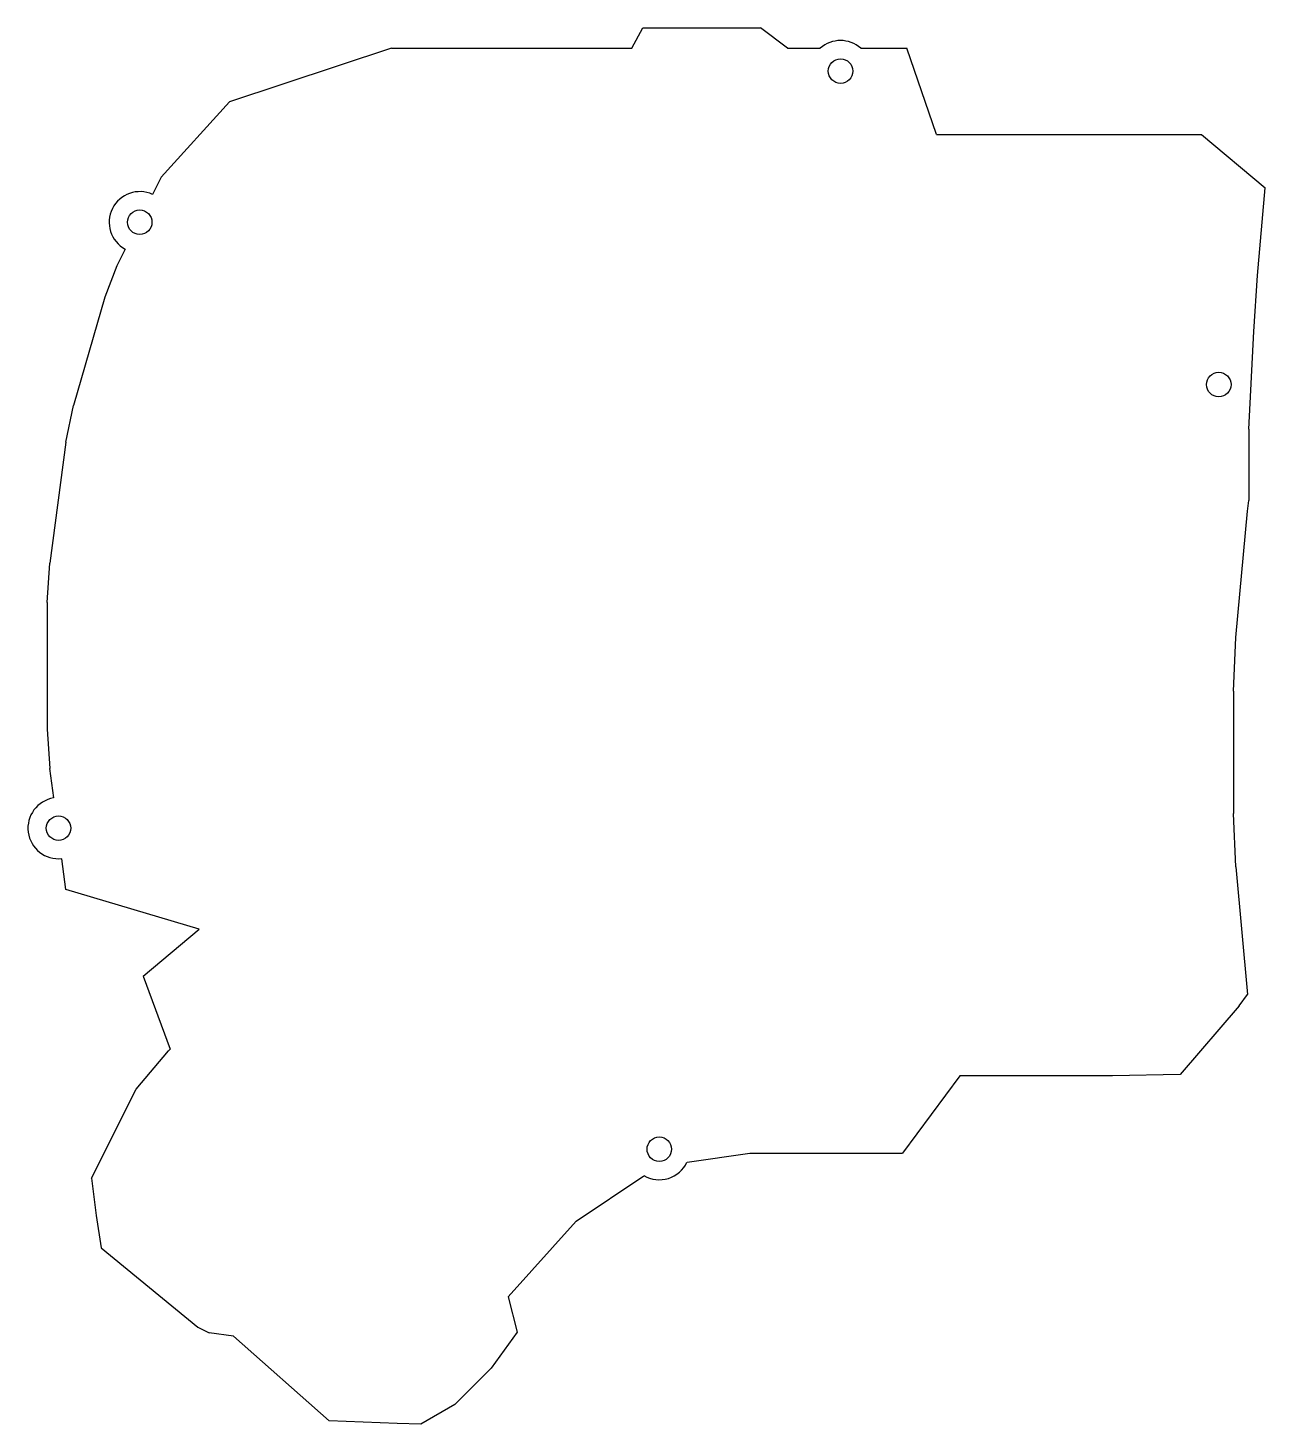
# Model space of a CAD drawing. Header units: metres. Extents: x -106 to 66, y -105 to 89.
import ezdxf

# ---------------------------------------------------------------- set-up
doc = ezdxf.new("R2010")
doc.units = ezdxf.units.M

msp = doc.modelspace()

# ---------------------------------------------------------------- linework, layer by layer
for p, q in [((-22.44, 85.83), (-20.92, 88.65)), ((-22.44, 85.83, -5), (-20.92, 88.65, -5)), ((-20.92, 88.65), (-20.92, 88.65, -5)), ((-20.92, 88.65), (-4.57, 88.65)), ((-20.92, 88.65, -5), (-4.57, 88.65, -5)), ((-4.57, 88.65), (-4.57, 88.65, -5)), ((-0.83, 85.83), (-4.57, 88.65)), ((-0.83, 85.83, -5), (-4.57, 88.65, -5)), ((-55.85, 85.83), (-78.36, 78.4)), ((-55.85, 85.83, -5), (-78.36, 78.4, -5)), ((-55.85, 85.83), (-55.85, 85.83, -5)), ((-55.85, 85.83), (-22.44, 85.83)), ((-55.85, 85.83, -5), (-22.44, 85.83, -5)), ((-22.44, 85.83), (-22.44, 85.83, -5)), ((-0.83, 85.83), (-0.83, 85.83, -5)), ((-0.83, 85.83), (3.73, 85.83)), ((-0.83, 85.83, -5), (3.73, 85.83, -5)), ((3.73, 85.83), (3.73, 85.83, -5)), ((9.38, 85.83), (9.38, 85.83, -5)), ((9.38, 85.83), (15.78, 85.83)), ((9.38, 85.83, -5), (15.78, 85.83, -5)), ((15.78, 85.83), (15.78, 85.83, -5)), ((19.86, 73.83), (15.78, 85.83)), ((19.86, 73.83, -5), (15.78, 85.83, -5)), ((8.25, 82.65), (8.25, 82.65, -5)), ((-87.86, 67.9), (-78.36, 78.4)), ((-87.86, 67.9, -5), (-78.36, 78.4, -5)), ((-78.36, 78.4), (-78.36, 78.4, -5)), ((19.86, 73.83), (19.86, 73.83, -5)), ((19.86, 73.83), (56.72, 73.83)), ((19.86, 73.83, -5), (56.72, 73.83, -5)), ((56.72, 73.83), (56.72, 73.83, -5)), ((56.72, 73.83), (65.54, 66.41)), ((56.72, 73.83, -5), (65.54, 66.41, -5)), ((-87.86, 67.9), (-89.05, 65.51)), ((-87.86, 67.9, -5), (-89.05, 65.51, -5)), ((-87.86, 67.9), (-87.86, 67.9, -5)), ((64.48, 54.24), (65.54, 66.41)), ((64.48, 54.24, -5), (65.54, 66.41, -5)), ((65.54, 66.41), (65.54, 66.41, -5)), ((-89.05, 65.51), (-89.05, 65.51, -5)), ((-89.13, 61.65), (-89.13, 61.65, -5)), ((-92.86, 57.9), (-94.01, 55.6)), ((-92.86, 57.9, -5), (-94.01, 55.6, -5)), ((-92.86, 57.9), (-92.86, 57.9, -5)), ((-94.01, 55.6), (-95.69, 51.23)), ((-94.01, 55.6, -5), (-95.69, 51.23, -5)), ((-94.01, 55.6), (-94.01, 55.6, -5)), ((63.96, 46.45), (64.48, 54.24)), ((63.96, 46.45, -5), (64.48, 54.24, -5)), ((64.48, 54.24), (64.48, 54.24, -5)), ((-95.69, 51.23), (-100.04, 36.16)), ((-95.69, 51.23, -5), (-100.04, 36.16, -5)), ((-95.69, 51.23), (-95.69, 51.23, -5)), ((63.28, 32.87), (63.96, 46.45)), ((63.28, 32.87, -5), (63.96, 46.45, -5)), ((63.96, 46.45), (63.96, 46.45, -5)), ((60.81, 39.09), (60.81, 39.09, -5)), ((-101.09, 31.07), (-100.04, 36.16)), ((-101.09, 31.07, -5), (-100.04, 36.16, -5)), ((-100.04, 36.16), (-100.04, 36.16, -5)), ((-101.09, 31.07), (-103.34, 14.26)), ((-101.09, 31.07, -5), (-103.34, 14.26, -5)), ((-101.09, 31.07), (-101.09, 31.07, -5)), ((63.28, 32.87), (63.28, 32.87, -5)), ((63.28, 32.87), (63.28, 22.96)), ((63.28, 32.87, -5), (63.28, 22.96, -5)), ((61.5, 3.92), (63.08, 21.48)), ((61.5, 3.92, -5), (63.08, 21.48, -5)), ((63.08, 21.48), (63.28, 22.96)), ((63.08, 21.48, -5), (63.28, 22.96, -5)), ((63.08, 21.48), (63.08, 21.48, -5)), ((63.28, 22.96), (63.28, 22.96, -5)), ((-103.7, 8.8), (-103.34, 14.26)), ((-103.7, 8.8, -5), (-103.34, 14.26, -5)), ((-103.34, 14.26), (-103.34, 14.26, -5)), ((-103.7, 8.8), (-103.7, 8.8, -5)), ((-103.7, 8.8), (-103.7, -8.8)), ((-103.7, 8.8, -5), (-103.7, -8.8, -5)), ((61.16, -3.5), (61.5, 3.92)), ((61.16, -3.5, -5), (61.5, 3.92, -5)), ((61.5, 3.92), (61.5, 3.92, -5)), ((61.16, -3.5), (61.16, -3.5, -5)), ((61.16, -3.5), (61.16, -20.5)), ((61.16, -3.5, -5), (61.16, -20.5, -5)), ((-103.7, -8.8), (-103.7, -8.8, -5)), ((-103.7, -8.8), (-103.34, -14.26)), ((-103.7, -8.8, -5), (-103.34, -14.26, -5)), ((-103.34, -14.26), (-103.34, -14.26, -5)), ((-102.79, -18.36), (-103.34, -14.26)), ((-102.79, -18.36, -5), (-103.34, -14.26, -5)), ((-102.79, -18.36), (-102.79, -18.36, -5)), ((61.16, -20.5), (61.16, -20.5, -5)), ((61.5, -27.92), (61.16, -20.5)), ((61.5, -27.92, -5), (61.16, -20.5, -5)), ((-100.42, -22.56), (-100.42, -22.56, -5)), ((-101.66, -26.8), (-101.66, -26.8, -5)), ((-101.09, -31.07), (-101.66, -26.8)), ((-101.09, -31.07, -5), (-101.66, -26.8, -5)), ((61.5, -27.92), (61.5, -27.92, -5)), ((61.5, -27.92), (63.1, -45.69)), ((61.5, -27.92, -5), (63.1, -45.69, -5)), ((-101.09, -31.07), (-101.09, -31.07, -5)), ((-82.56, -36.58), (-101.09, -31.07)), ((-82.56, -36.58, -5), (-101.09, -31.07, -5)), ((-90.37, -43.14), (-82.56, -36.58)), ((-90.37, -43.14, -5), (-82.56, -36.58, -5)), ((-82.56, -36.58), (-82.56, -36.58, -5)), ((-90.37, -43.14), (-90.37, -43.14, -5)), ((-90.37, -43.14), (-86.62, -53.27)), ((-90.37, -43.14, -5), (-86.62, -53.27, -5)), ((61.93, -47.25), (63.1, -45.69)), ((61.93, -47.25, -5), (63.1, -45.69, -5)), ((63.1, -45.69), (63.1, -45.69, -5)), ((61.93, -47.25), (53.74, -56.77)), ((61.93, -47.25, -5), (53.74, -56.77, -5)), ((61.93, -47.25), (61.93, -47.25, -5)), ((-91.32, -58.83), (-86.82, -53.52)), ((-91.32, -58.83, -5), (-86.82, -53.52, -5)), ((-86.82, -53.52), (-86.62, -53.27)), ((-86.82, -53.52, -5), (-86.62, -53.27, -5)), ((-86.82, -53.52), (-86.82, -53.52, -5)), ((-86.62, -53.27), (-86.62, -53.27, -5)), ((23.12, -56.99), (15.14, -67.72)), ((23.12, -56.99, -5), (15.14, -67.72, -5)), ((23.12, -56.99), (23.12, -56.99, -5)), ((44.36, -56.99), (23.12, -56.99)), ((44.36, -56.99, -5), (23.12, -56.99, -5)), ((53.74, -56.77), (44.36, -56.99)), ((53.74, -56.77, -5), (44.36, -56.99, -5)), ((44.36, -56.99), (44.36, -56.99, -5)), ((53.74, -56.77), (53.74, -56.77, -5)), ((-97.54, -71.19), (-91.32, -58.83)), ((-97.54, -71.19, -5), (-91.32, -58.83, -5)), ((-91.32, -58.83), (-91.32, -58.83, -5)), ((-16.94, -67.17), (-16.94, -67.17, -5)), ((-14.78, -68.98), (-6.06, -67.72)), ((-14.78, -68.98, -5), (-6.06, -67.72, -5)), ((-6.06, -67.72), (-6.06, -67.72, -5)), ((-6.06, -67.72), (15.14, -67.72)), ((-6.06, -67.72, -5), (15.14, -67.72, -5)), ((15.14, -67.72), (15.14, -67.72, -5)), ((-14.78, -68.98), (-14.78, -68.98, -5)), ((-97.54, -71.19), (-97.54, -71.19, -5)), ((-97.54, -71.19), (-96.91, -76.38)), ((-97.54, -71.19, -5), (-96.91, -76.38, -5)), ((-30.19, -77.19), (-20.78, -70.85)), ((-30.19, -77.19, -5), (-20.78, -70.85, -5)), ((-20.78, -70.85), (-20.78, -70.85, -5)), ((-96.91, -76.38), (-96.91, -76.38, -5)), ((-96.91, -76.38), (-96.21, -80.86)), ((-96.91, -76.38, -5), (-96.21, -80.86, -5)), ((-39.63, -87.67), (-30.19, -77.19)), ((-39.63, -87.67, -5), (-30.19, -77.19, -5)), ((-30.19, -77.19), (-30.19, -77.19, -5)), ((-96.21, -80.86), (-96.21, -80.86, -5)), ((-96.21, -80.86), (-82.74, -91.92)), ((-96.21, -80.86, -5), (-82.74, -91.92, -5)), ((-39.63, -87.67), (-39.63, -87.67, -5)), ((-39.63, -87.67), (-38.41, -92.62)), ((-39.63, -87.67, -5), (-38.41, -92.62, -5)), ((-82.74, -91.92), (-82.74, -91.92, -5)), ((-82.74, -91.92), (-81.2, -92.69)), ((-82.74, -91.92, -5), (-81.2, -92.69, -5)), ((-81.2, -92.69), (-81.2, -92.69, -5)), ((-77.8, -93.17), (-81.2, -92.69)), ((-77.8, -93.17, -5), (-81.2, -92.69, -5)), ((-38.41, -92.62), (-42.02, -97.59)), ((-38.41, -92.62, -5), (-42.02, -97.59, -5)), ((-38.41, -92.62), (-38.41, -92.62, -5)), ((-77.8, -93.17), (-77.8, -93.17, -5)), ((-77.8, -93.17), (-64.53, -104.9)), ((-77.8, -93.17, -5), (-64.53, -104.9, -5)), ((-47.06, -102.65), (-42.02, -97.59)), ((-47.06, -102.65, -5), (-42.02, -97.59, -5)), ((-42.02, -97.59), (-42.02, -97.59, -5)), ((-47.06, -102.65), (-51.76, -105.37)), ((-47.06, -102.65, -5), (-51.76, -105.37, -5)), ((-47.06, -102.65), (-47.06, -102.65, -5)), ((-64.53, -104.9), (-64.53, -104.9, -5)), ((-55.08, -105.3), (-64.53, -104.9)), ((-55.08, -105.3, -5), (-64.53, -104.9, -5)), ((-55.08, -105.3), (-55.08, -105.3, -5)), ((-51.76, -105.37), (-55.08, -105.3)), ((-51.76, -105.37, -5), (-55.08, -105.3, -5)), ((-51.76, -105.37), (-51.76, -105.37, -5))]:
    msp.add_line(p, q)
for centre in [(6.55, 82.65), (6.55, 82.65, -5), (-90.83, 61.65), (-90.83, 61.65, -5), (59.11, 39.09), (59.11, 39.09, -5), (-102.12, -22.56), (-102.12, -22.56, -5), (-18.64, -67.17), (-18.64, -67.17, -5)]:
    msp.add_circle(centre, 1.7)
for centre, start, end in [((6.55, 82.65), 48.4051, 131.5949), ((6.55, 82.65, -5), 48.4051, 131.5949), ((-90.83, 61.65), 65.242, 241.628), ((-90.83, 61.65, -5), 65.242, 241.628), ((-102.12, -22.56), 99.1444, 276.117), ((-102.12, -22.56, -5), 99.1444, 276.117), ((-18.64, -67.17), 239.7093, 334.8662), ((-18.64, -67.17, -5), 239.7093, 334.8662)]:
    msp.add_arc(centre, 4.25, start, end)

doc.saveas('drawing.dxf')
